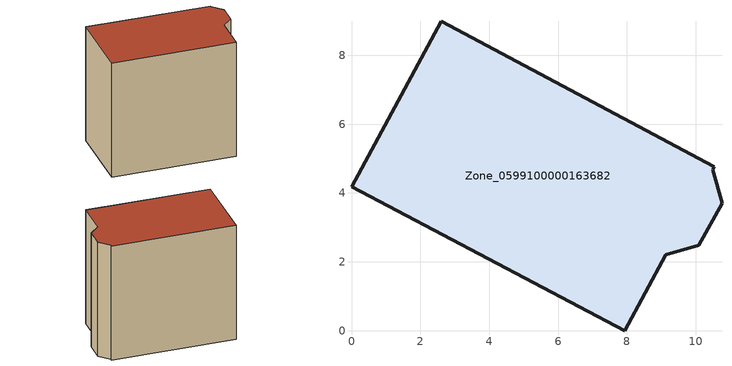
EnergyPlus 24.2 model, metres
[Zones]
Zone_0599100000163682
 floor ground (C_G): 0,4.18 2.61,8.99 10.54,4.76 10.49,4.67 10.76,3.7 10.09,2.49 9.12,2.21 7.94,0 z0
 wall outside (C_F): 2.61,8.99 0,4.18 7.94,0 9.12,2.21 10.09,2.49 10.76,3.7 10.49,4.67 10.54,4.76 2.61,8.99 z0:8.84
 roof outside (C_R): 10.54,4.76 2.61,8.99 0,4.18 7.94,0 9.12,2.21 10.09,2.49 10.76,3.7 10.49,4.67 z8.84
[BUILDING]
Pand.0599100000163682: North Axis=0; Terrain=City; Loads Convergence Tolerance Value=0.04; Temperature Convergence Tolerance Value=0.4; Solar Distribution=FullExterior; Maximum Number of Warmup Days=25; Minimum Number of Warmup Days=1
[Site:Location]
Rotterdam.The.Hague.AP_ZH_NLD Design_Conditions: Latitude=51.96; Longitude=4.45; Time Zone=1; Elevation=-4.5
[SITE:GROUNDTEMPERATURE:BUILDINGSURFACE]
18, 18, 18, 18, 18, 18, 18, 18, 18, 18, 18, 18
[MATERIAL] Thermal Absorptance=0.9; Solar Absorptance=0.7; Visible Absorptance=0.7
Name | Roughness | Thickness | Conductivity | Density | Specific Heat
G.TI.1946 | MediumSmooth | 0.15 | 1 | 540 | 1210
F.TI.1946 | Rough | 0.3 | 0.857143 | 1920 | 840
R.TI.1946 | MediumRough | 0.2 | 0.1 | 1500 | 1000
[CONSTRUCTION]
C_G: G.TI.1946
C_F: F.TI.1946
C_R: R.TI.1946
[ZONE]
Zone_0599100000163682: Type=1; Multiplier=1; Ceiling Height=Autocalculate; Volume=Autocalculate; Floor Area=autocalculate; Part of Total Floor Area=Yes
[ZONEINFILTRATION:DESIGNFLOWRATE]
Infil_Zone_0599100000163682: Zone or ZoneList or Space or SpaceList=Zone_0599100000163682; Schedule=AlwaysOn; Design Flow Rate Calculation Method=Flow/Area; Flow Rate per Floor Area=0.003; Constant Term Coefficient=1; Temperature Term Coefficient=0; Velocity Term Coefficient=0; Velocity Squared Term Coefficient=0
[HVACTEMPLATE:ZONE:IDEALLOADSAIRSYSTEM]
Zone_0599100000163682: Maximum Heating Supply Air Temperature=50; Minimum Cooling Supply Air Temperature=13; Maximum Heating Supply Air Humidity Ratio=0.0156; Minimum Cooling Supply Air Humidity Ratio=0.0077; Heating Limit=NoLimit; Cooling Limit=NoLimit; Dehumidification Control Type=ConstantSensibleHeatRatio; Cooling Sensible Heat Ratio=0.7; Dehumidification Setpoint=60; Humidification Control Type=None; Humidification Setpoint=30; Outdoor Air Method=None; Outdoor Air Flow Rate per Person=0.00944; Outdoor Air Flow Rate per Zone Floor Area=0; Outdoor Air Flow Rate per Zone=0; Demand Controlled Ventilation Type=None; Outdoor Air Economizer Type=NoEconomizer; Heat Recovery Type=None; Sensible Heat Recovery Effectiveness=0.7; Latent Heat Recovery Effectiveness=0.65
[ZONECONTROL:THERMOSTAT]
ThermostatControl_Zone_0599100000163682: Zone or ZoneList=Zone_0599100000163682; Control Type Schedule=DualSetpointControlType; Control 1=Thermostat_Zone_0599100000163682; Temperature Difference Between Cutout And Setpoint=0
[THERMOSTATSETPOINT:DUALSETPOINT]
Thermostat_Zone_0599100000163682: Heating Setpoint Temperature Schedule=HeatingSetpoint_Zone_0599100000163682; Cooling Setpoint Temperature Schedule=CoolingSetpoint_Zone_0599100000163682
[SCHEDULE:COMPACT]
HeatingSetpoint_Zone_0599100000163682: Through: 12/31, For: AllDays, Until: 24:00, 21
CoolingSetpoint_Zone_0599100000163682: Through: 12/31, For: AllDays, Until: 24:00, 24
DualSetpointControlType: Through: 12/31, For: AllDays, Until: 24:00, 4
AlwaysOn: Through: 12/31, For: AllDays, Until: 24:00, 1
